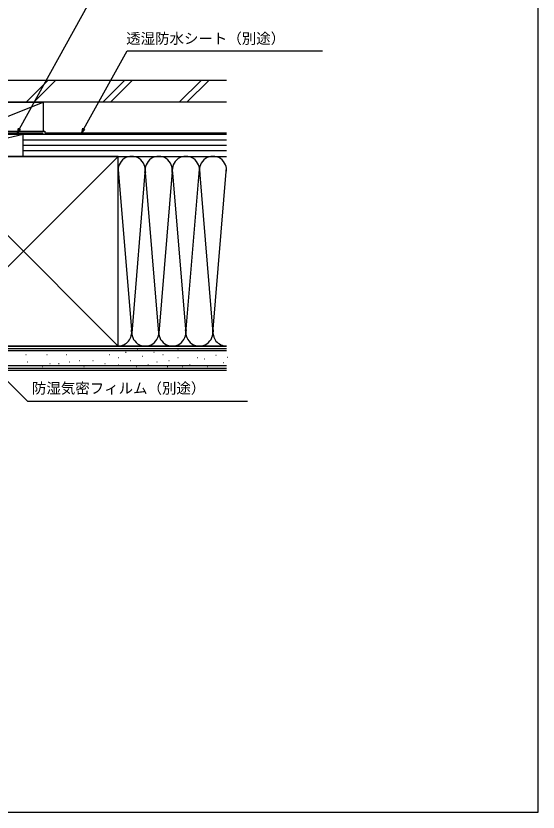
# Model space of a CAD drawing. Units: millimetres, scale not verified. Extents: x -525 to 525, y -782 to 778.
# Drawn here: x 235.9 to 525, y -782.3 to -341.6 of the extents above; entities that cross this region are included whole.
import ezdxf
from ezdxf.enums import TextEntityAlignment as Align

# ---------------------------------------------------------------- set-up
doc = ezdxf.new("R2010")
doc.units = ezdxf.units.MM
doc.header["$LTSCALE"] = 4
for name, color, linetype in [('0-6_YKK_D', 6, 'Continuous'), ('0-7_YKK_ZWAK', 7, 'Continuous'), ('0-8_YSS_K', 3, 'Continuous'), ('0-9_YSS_KE', 3, 'Continuous')]:
    doc.layers.add(name, color=color, linetype=linetype)
doc.styles.add('ＭＳ ゴシック', font='')
doc.styles.get('ＭＳ ゴシック').set_extended_font_data('MS Gothic')

msp = doc.modelspace()

# ---------------------------------------------------------------- linework, layer by layer
at = {"layer": '0-6_YKK_D'}
for points in [[(236.713, -406.3), (237.947, -404.068), (276.531, -334.272), (365.247, -334.272)], [(272.324, -406.3), (273.557, -404.068), (297.458, -360.834), (405.657, -360.834)], [(238.545, -404.399), (236.713, -406.3), (237.349, -403.738)], [(274.155, -404.399), (272.324, -406.3), (272.959, -403.738)], [(214.213, -526.8), (216.017, -528.603), (242.333, -554.92), (364.157, -554.92)]]:
    msp.add_lwpolyline(points, dxfattribs=at)
at = {"layer": '0-7_YKK_ZWAK'}
msp.add_lwpolyline([(-525, -782.3), (525, -782.3), (525, 747.7)], dxfattribs=at)
at = {"layer": '0-8_YSS_K'}
for p, q in [((253.536, -377.3), (241.536, -389.3)), ((257.778, -377.3), (245.778, -389.3)), ((295.962, -377.3), (283.962, -389.3)), ((300.205, -377.3), (288.205, -389.3)), ((338.388, -377.3), (326.388, -389.3)), ((342.631, -377.3), (330.631, -389.3)), ((205.999, -389.3), (250.999, -389.3)), ((210.999, -405.3), (250.999, -389.3)), ((250.999, -389.3), (250.999, -405.3)), ((239.999, -407.3), (187.499, -419.3)), ((250.999, -407.3), (205.999, -407.3)), ((239.999, -419.3), (239.999, -407.3)), ((352.493, -407.3), (239.999, -407.3)), ((352.493, -410.3), (239.999, -410.3)), ((352.493, -413.3), (239.999, -413.3)), ((352.493, -416.3), (239.999, -416.3)), ((187.502, -524.3), (292.502, -419.3)), ((187.502, -419.3), (292.502, -524.3)), ((239.999, -419.3), (352.493, -419.3)), ((292.502, -419.3), (352.495, -419.3)), ((292.508, -426.494), (299.844, -515.268)), ((330.002, -517.181), (337.503, -426.407)), ((337.577, -427.332), (345.002, -517.181)), ((345.002, -517.181), (352.579, -425.482)), ((307.344, -428.332), (300.002, -517.181)), ((315.002, -517.181), (307.66, -428.332)), ((322.392, -427.745), (315.002, -517.181)), ((322.662, -428.365), (330.002, -517.181)), ((292.502, -524.3), (352.495, -524.3)), ((352.495, -525.8), (171.001, -525.8)), ((247.218, -526.866), (247.418, -526.866)), ((257.932, -526.866), (258.132, -526.866)), ((271.119, -526.866), (271.319, -526.866)), ((280.185, -526.866), (280.385, -526.866)), ((296.668, -527.69), (296.868, -527.69)), ((303.261, -526.042), (303.461, -526.042)), ((312.327, -527.69), (312.527, -527.69)), ((325.514, -526.042), (325.714, -526.042)), ((332.107, -526.866), (332.307, -526.866)), ((341.997, -526.866), (342.197, -526.866)), ((241.449, -529.014), (241.649, -529.014)), ((242.273, -533.135), (242.473, -533.135)), ((252.988, -529.014), (253.188, -529.014)), ((263.702, -529.014), (263.902, -529.014)), ((265.35, -533.135), (265.55, -533.135)), ((271.119, -532.311), (271.319, -532.311)), ((278.536, -532.311), (278.736, -532.311)), ((287.602, -529.014), (287.802, -529.014)), ((292.547, -530.662), (292.747, -530.662)), ((299.14, -532.311), (299.34, -532.311)), ((305.734, -529.838), (305.934, -529.838)), ((313.975, -533.135), (314.175, -533.135)), ((317.272, -529.014), (317.472, -529.014)), ((320.569, -532.311), (320.769, -532.311)), ((325.514, -530.662), (325.714, -530.662)), ((336.228, -530.662), (336.428, -530.662)), ((340.348, -531.487), (340.548, -531.487)), ((346.621, -529.354), (346.821, -529.354)), ((353.048, -530.523), (353.248, -530.523)), ((352.495, -535.3), (171.001, -535.3)), ((250.515, -535.607), (250.715, -535.607)), ((254.636, -533.959), (254.836, -533.959)), ((259.581, -533.959), (259.781, -533.959)), ((273.592, -535.607), (273.792, -535.607)), ((285.13, -533.959), (285.33, -533.959)), ((292.547, -534.783), (292.747, -534.783)), ((302.437, -535.607), (302.637, -535.607)), ((309.03, -534.783), (309.23, -534.783)), ((319.744, -535.607), (319.944, -535.607)), ((327.986, -535.607), (328.186, -535.607)), ((332.107, -534.783), (332.307, -534.783)), ((341.997, -535.607), (342.197, -535.607)), ((350.71, -533.444), (350.91, -533.444)), ((352.495, -537.8), (157.501, -537.8))]:
    msp.add_line(p, q, dxfattribs=at)
msp.add_lwpolyline([(239.999, -419.3), (239.999, -407.3), (187.499, -407.3), (187.499, -419.3)], close=True, dxfattribs=at)
for centre, start, end in [((300.002, -426.8), 348.21668, 191.78379), ((315.002, -426.8), 348.21668, 191.78379), ((330.002, -426.8), 348.21668, 191.78379), ((345.002, -426.8), 348.21644, 191.78379), ((292.502, -516.8), 270, 11.78353), ((307.502, -516.8), 168.21646, 11.78353), ((322.502, -516.8), 168.21646, 11.78353), ((337.502, -516.8), 168.21646, 11.78353), ((352.502, -516.8), 168.21646, 269.9524)]:
    msp.add_arc(centre, 7.5, start, end, dxfattribs=at)
at = {"layer": '0-9_YSS_KE'}
for p, q in [((352.493, -389.3), (184.999, -389.3)), ((251.999, -405.3), (251.999, -406.3)), ((251.999, -406.3), (352.493, -406.3)), ((292.502, -433.265), (292.502, -419.3)), ((292.502, -524.3), (292.502, -426.8)), ((352.495, -524.3), (171.001, -524.3)), ((186.502, -526.8), (352.495, -526.8)), ((352.495, -536.8), (171.001, -536.8))]:
    msp.add_line(p, q, dxfattribs=at)
for points in [[(352.493, -377.3), (184.999, -377.3), (184.999, -389.3)], [(203.999, -402.9), (203.999, -406.3), (250.999, -406.3)], [(204.999, -401.9), (204.999, -405.3), (251.999, -405.3)], [(292.502, -419.3), (187.502, -419.3), (187.502, -524.3), (292.502, -524.3)]]:
    msp.add_lwpolyline(points, dxfattribs=at)

# ---------------------------------------------------------------- texts
at = {"layer": '0-6_YKK_D', "style": 'ＭＳ ゴシック'}
for s, p in [('透湿防水シート（別途）', (296.958, -358.743)), ('防湿気密フィルム（別途）', (244.792, -552.374))]:
    msp.add_text(s, height=5.865, dxfattribs=at).set_placement(p, align=Align.BOTTOM_LEFT)

doc.saveas('drawing.dxf')
